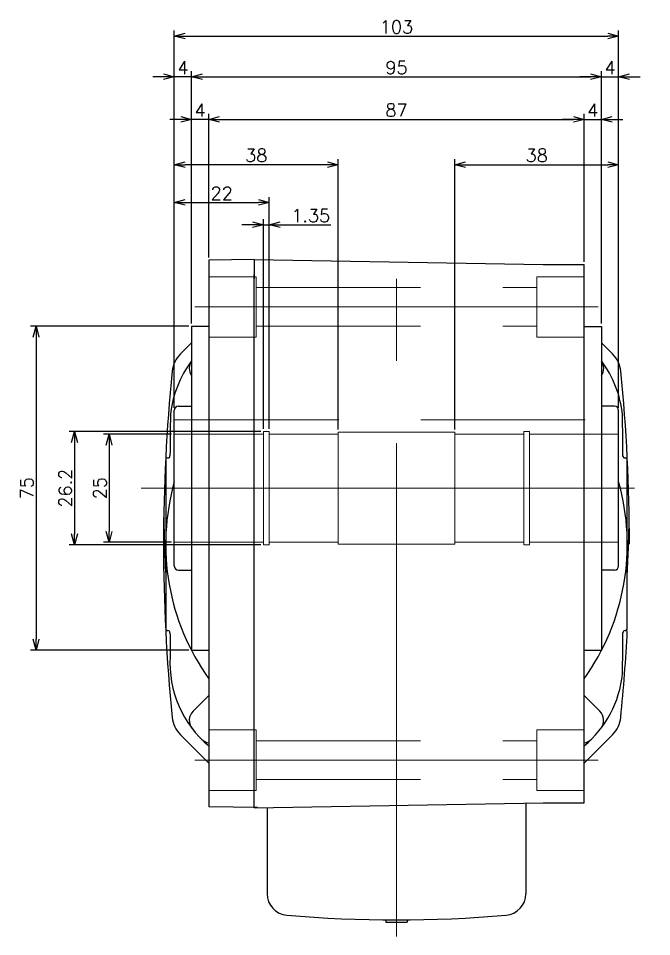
# Model space of a CAD drawing. Header units: millimetres. Extents: x -16130 to 36813, y -8099 to 27484.
# Drawn here: x 22702 to 22848.8, y 16259.3 to 16472.1 of the extents above; entities that cross this region are included whole.
import ezdxf

# ---------------------------------------------------------------- set-up
doc = ezdxf.new("R2010")
doc.units = ezdxf.units.MM
doc.header["$LTSCALE"] = 6
doc.header["$PDMODE"] = 99
doc.header["$PDSIZE"] = 1
doc.linetypes.add('CENTER2', pattern=[28.575, 19.05, -3.175, 3.175, -3.175])
doc.linetypes.add('HIDDEN', pattern=[9.525, 6.35, -3.175])
for name, color, linetype, lineweight in [('04_HIDDEN', 2, 'HIDDEN', 13), ('05_CENTER', 4, 'CENTER2', 13), ('08_DIM', 3, 'Continuous', 13)]:
    doc.layers.add(name, color=color, linetype=linetype, lineweight=lineweight)
doc.styles.add('KSS_TXT', font='txt.shx', dxfattribs={"bigfont": 'extfont2.shx'})
doc.dimstyles.new('KSS_DIM', dxfattribs={"dimtxt": 3, "dimasz": 2.5, "dimexe": 1.25, "dimexo": 0.625, "dimtad": 1, "dimdsep": 46, "dimtxsty": 'KSS_TXT', "dimblk": 'OPEN30', "dimcen": 0, "dimazin": 2, "dimtfac": 0.75, "dimtmove": 0, "dimatfit": 3, "dimldrblk": 'OPEN30', "dimfxl": 1, "dimtolj": 1, "dimarcsym": 0})

# ---------------------------------------------------------------- blocks, each defined once
blk = doc.blocks.new('_Open30')
at = {"color": 0, "linetype": 'ByBlock', "lineweight": -2}
for p, q in [((-1, 0.268), (0, 0)), ((0, 0), (-1, -0.268)), ((0, 0), (-1, 0))]:
    blk.add_line(p, q, dxfattribs=at)
blk = doc.blocks.new('*D3422')
at = {"layer": '08_DIM', "color": 0, "lineweight": -2, "transparency": 16777216}
for p, q in [((22738.14, 16381.84), (22738.14, 16439.41)), ((22776.14, 16376.84), (22776.14, 16439.41)), ((22773.64, 16438.16), (22740.64, 16438.16))]:
    blk.add_line(p, q, dxfattribs=at)
at = {"layer": 'Defpoints', "color": 0, "transparency": 16777216}
for p in [(22738.14, 16438.16), (22738.14, 16381.21), (22776.14, 16376.21)]:
    blk.add_point(p, dxfattribs=at)
at = {"layer": '08_DIM', "color": 0, "lineweight": -2, "transparency": 16777216, "xscale": 2.5, "yscale": 2.5, "zscale": 2.5, "rotation": 180}
blk.add_blockref('_Open30', (22738.14, 16438.16), dxfattribs=at)
at = {"layer": '08_DIM', "color": 0, "lineweight": -2, "transparency": 16777216, "xscale": 2.5, "yscale": 2.5, "zscale": 2.5}
blk.add_blockref('_Open30', (22776.14, 16438.16), dxfattribs=at)
at = {"layer": '08_DIM', "color": 0, "transparency": 16777216, "insert": (22757.14, 16440.29), "char_height": 3, "attachment_point": 5, "style": 'KSS_TXT'}
blk.add_mtext('\\A1;38', dxfattribs=at)
blk = doc.blocks.new('*D3423')
at = {"layer": '08_DIM', "color": 0, "lineweight": -2, "transparency": 16777216}
for p, q in [((22803.14, 16376.84), (22803.14, 16439.41)), ((22841.14, 16381.84), (22841.14, 16439.41)), ((22805.64, 16438.16), (22838.64, 16438.16))]:
    blk.add_line(p, q, dxfattribs=at)
at = {"layer": 'Defpoints', "color": 0, "transparency": 16777216}
for p in [(22841.14, 16438.16), (22841.14, 16381.21), (22803.14, 16376.21)]:
    blk.add_point(p, dxfattribs=at)
at = {"layer": '08_DIM', "color": 0, "lineweight": -2, "transparency": 16777216, "xscale": 2.5, "yscale": 2.5, "zscale": 2.5, "rotation": 180}
blk.add_blockref('_Open30', (22803.14, 16438.16), dxfattribs=at)
at = {"layer": '08_DIM', "color": 0, "lineweight": -2, "transparency": 16777216, "xscale": 2.5, "yscale": 2.5, "zscale": 2.5}
blk.add_blockref('_Open30', (22841.14, 16438.16), dxfattribs=at)
at = {"layer": '08_DIM', "color": 0, "transparency": 16777216, "insert": (22822.14, 16440.29), "char_height": 3, "attachment_point": 5, "style": 'KSS_TXT'}
blk.add_mtext('\\A1;38', dxfattribs=at)
blk = doc.blocks.new('*D3424')
at = {"layer": '08_DIM', "color": 0, "lineweight": -2, "transparency": 16777216}
for p, q in [((22738.14, 16381.84), (22738.14, 16430.66)), ((22760.14, 16376.94), (22760.14, 16430.66)), ((22740.64, 16429.41), (22757.64, 16429.41))]:
    blk.add_line(p, q, dxfattribs=at)
at = {"layer": 'Defpoints', "color": 0, "transparency": 16777216}
for p in [(22760.14, 16429.41), (22738.14, 16381.21), (22760.14, 16376.31)]:
    blk.add_point(p, dxfattribs=at)
at = {"layer": '08_DIM', "color": 0, "lineweight": -2, "transparency": 16777216, "xscale": 2.5, "yscale": 2.5, "zscale": 2.5, "rotation": 180}
blk.add_blockref('_Open30', (22738.14, 16429.41), dxfattribs=at)
at = {"layer": '08_DIM', "color": 0, "lineweight": -2, "transparency": 16777216, "xscale": 2.5, "yscale": 2.5, "zscale": 2.5}
blk.add_blockref('_Open30', (22760.14, 16429.41), dxfattribs=at)
at = {"layer": '08_DIM', "color": 0, "transparency": 16777216, "insert": (22749.14, 16431.53), "char_height": 3, "attachment_point": 5, "style": 'KSS_TXT'}
blk.add_mtext('\\A1;22', dxfattribs=at)
blk = doc.blocks.new('*D3425')
at = {"layer": '08_DIM', "color": 0, "lineweight": -2, "transparency": 16777216}
for p, q in [((22756.29, 16424.25), (22753.79, 16424.25)), ((22758.79, 16376.94), (22758.79, 16425.5)), ((22758.79, 16424.25), (22760.14, 16424.25)), ((22760.14, 16376.94), (22760.14, 16425.5)), ((22762.64, 16424.25), (22774.39, 16424.25))]:
    blk.add_line(p, q, dxfattribs=at)
at = {"layer": 'Defpoints', "color": 0, "transparency": 16777216}
for p in [(22760.14, 16424.25), (22758.79, 16376.31), (22760.14, 16376.31)]:
    blk.add_point(p, dxfattribs=at)
at = {"layer": '08_DIM', "color": 0, "lineweight": -2, "transparency": 16777216, "xscale": 2.5, "yscale": 2.5, "zscale": 2.5}
blk.add_blockref('_Open30', (22758.79, 16424.25), dxfattribs=at)
at = {"layer": '08_DIM', "color": 0, "lineweight": -2, "transparency": 16777216, "xscale": 2.5, "yscale": 2.5, "zscale": 2.5, "rotation": 180}
blk.add_blockref('_Open30', (22760.14, 16424.25), dxfattribs=at)
at = {"layer": '08_DIM', "color": 0, "transparency": 16777216, "insert": (22769.77, 16426.37), "char_height": 3, "attachment_point": 5, "style": 'KSS_TXT'}
blk.add_mtext('\\A1;1.35', dxfattribs=at)
blk = doc.blocks.new('*D3426')
at = {"layer": '08_DIM', "color": 0, "lineweight": -2, "transparency": 16777216}
for p, q in [((22737.52, 16375.71), (22721.76, 16375.71)), ((22723.01, 16373.21), (22723.01, 16353.21)), ((22737.52, 16350.71), (22721.76, 16350.71))]:
    blk.add_line(p, q, dxfattribs=at)
at = {"layer": 'Defpoints', "color": 0, "transparency": 16777216}
for p in [(22738.14, 16375.71), (22723.01, 16350.71), (22738.14, 16350.71)]:
    blk.add_point(p, dxfattribs=at)
at = {"layer": '08_DIM', "color": 0, "lineweight": -2, "transparency": 16777216, "xscale": 2.5, "yscale": 2.5, "zscale": 2.5}
for p, rotation in [((22723.01, 16375.71), 90), ((22723.01, 16350.71), 270)]:
    blk.add_blockref('_Open30', p, dxfattribs=dict(at, rotation=rotation))
at = {"layer": '08_DIM', "color": 0, "transparency": 16777216, "insert": (22720.89, 16363.21), "char_height": 3, "attachment_point": 5, "rotation": 90, "style": 'KSS_TXT'}
blk.add_mtext('\\A1;25', dxfattribs=at)
blk = doc.blocks.new('*D3427')
at = {"layer": '08_DIM', "color": 0, "lineweight": -2, "transparency": 16777216}
for p, q in [((22758.17, 16376.31), (22713.76, 16376.31)), ((22715.01, 16373.81), (22715.01, 16352.61)), ((22758.17, 16350.11), (22713.76, 16350.11))]:
    blk.add_line(p, q, dxfattribs=at)
at = {"layer": 'Defpoints', "color": 0, "transparency": 16777216}
for p in [(22758.79, 16376.31), (22715.01, 16350.11), (22758.79, 16350.11)]:
    blk.add_point(p, dxfattribs=at)
at = {"layer": '08_DIM', "color": 0, "lineweight": -2, "transparency": 16777216, "xscale": 2.5, "yscale": 2.5, "zscale": 2.5}
for p, rotation in [((22715.01, 16376.31), 90), ((22715.01, 16350.11), 270)]:
    blk.add_blockref('_Open30', p, dxfattribs=dict(at, rotation=rotation))
at = {"layer": '08_DIM', "color": 0, "transparency": 16777216, "insert": (22712.89, 16363.21), "char_height": 3, "attachment_point": 5, "rotation": 90, "style": 'KSS_TXT'}
blk.add_mtext('\\A1;26.2', dxfattribs=at)
blk = doc.blocks.new('*D3430')
at = {"layer": '08_DIM', "color": 0, "lineweight": -2, "transparency": 16777216}
for p, q in [((22742.14, 16401.34), (22742.14, 16449.91)), ((22746.14, 16416.65), (22746.14, 16449.91)), ((22739.64, 16448.66), (22737.14, 16448.66)), ((22746.14, 16448.66), (22742.14, 16448.66)), ((22748.64, 16448.66), (22751.14, 16448.66))]:
    blk.add_line(p, q, dxfattribs=at)
at = {"layer": 'Defpoints', "color": 0, "transparency": 16777216}
for p in [(22742.14, 16448.66), (22746.14, 16416.02), (22742.14, 16400.71)]:
    blk.add_point(p, dxfattribs=at)
at = {"layer": '08_DIM', "color": 0, "lineweight": -2, "transparency": 16777216, "xscale": 2.5, "yscale": 2.5, "zscale": 2.5}
blk.add_blockref('_Open30', (22742.14, 16448.66), dxfattribs=at)
at = {"layer": '08_DIM', "color": 0, "lineweight": -2, "transparency": 16777216, "xscale": 2.5, "yscale": 2.5, "zscale": 2.5, "rotation": 180}
blk.add_blockref('_Open30', (22746.14, 16448.66), dxfattribs=at)
at = {"layer": '08_DIM', "color": 0, "transparency": 16777216, "insert": (22744.14, 16450.78), "char_height": 3, "attachment_point": 5, "style": 'KSS_TXT'}
blk.add_mtext('\\A1;4', dxfattribs=at)
blk = doc.blocks.new('*D3431')
at = {"layer": '08_DIM', "color": 0, "lineweight": -2, "transparency": 16777216}
for p, q in [((22735.64, 16458.54), (22733.14, 16458.54)), ((22738.14, 16381.84), (22738.14, 16459.79)), ((22742.14, 16458.54), (22738.14, 16458.54)), ((22742.14, 16401.34), (22742.14, 16459.79)), ((22744.64, 16458.54), (22747.14, 16458.54))]:
    blk.add_line(p, q, dxfattribs=at)
at = {"layer": 'Defpoints', "color": 0, "transparency": 16777216}
for p in [(22738.14, 16458.54), (22742.14, 16400.71), (22738.14, 16381.21)]:
    blk.add_point(p, dxfattribs=at)
at = {"layer": '08_DIM', "color": 0, "lineweight": -2, "transparency": 16777216, "xscale": 2.5, "yscale": 2.5, "zscale": 2.5}
blk.add_blockref('_Open30', (22738.14, 16458.54), dxfattribs=at)
at = {"layer": '08_DIM', "color": 0, "lineweight": -2, "transparency": 16777216, "xscale": 2.5, "yscale": 2.5, "zscale": 2.5, "rotation": 180}
blk.add_blockref('_Open30', (22742.14, 16458.54), dxfattribs=at)
at = {"layer": '08_DIM', "color": 0, "transparency": 16777216, "insert": (22740.14, 16460.66), "char_height": 3, "attachment_point": 5, "style": 'KSS_TXT'}
blk.add_mtext('\\A1;4', dxfattribs=at)
blk = doc.blocks.new('*D3432')
at = {"layer": '08_DIM', "color": 0, "lineweight": -2, "transparency": 16777216}
for p, q in [((22742.14, 16401.34), (22742.14, 16459.79)), ((22744.64, 16458.54), (22834.64, 16458.54)), ((22837.14, 16401.33), (22837.14, 16459.79))]:
    blk.add_line(p, q, dxfattribs=at)
at = {"layer": 'Defpoints', "color": 0, "transparency": 16777216}
for p in [(22837.14, 16458.54), (22742.14, 16400.71), (22837.14, 16400.71)]:
    blk.add_point(p, dxfattribs=at)
at = {"layer": '08_DIM', "color": 0, "lineweight": -2, "transparency": 16777216, "xscale": 2.5, "yscale": 2.5, "zscale": 2.5, "rotation": 180}
blk.add_blockref('_Open30', (22742.14, 16458.54), dxfattribs=at)
at = {"layer": '08_DIM', "color": 0, "lineweight": -2, "transparency": 16777216, "xscale": 2.5, "yscale": 2.5, "zscale": 2.5}
blk.add_blockref('_Open30', (22837.14, 16458.54), dxfattribs=at)
at = {"layer": '08_DIM', "color": 0, "transparency": 16777216, "insert": (22789.64, 16460.66), "char_height": 3, "attachment_point": 5, "style": 'KSS_TXT'}
blk.add_mtext('\\A1;95', dxfattribs=at)
blk = doc.blocks.new('*D3433')
at = {"layer": '08_DIM', "color": 0, "lineweight": -2, "transparency": 16777216}
for p, q in [((22834.64, 16458.54), (22832.14, 16458.54)), ((22837.14, 16401.33), (22837.14, 16459.79)), ((22837.14, 16458.54), (22841.14, 16458.54)), ((22841.14, 16381.84), (22841.14, 16459.79)), ((22843.64, 16458.54), (22846.14, 16458.54))]:
    blk.add_line(p, q, dxfattribs=at)
at = {"layer": 'Defpoints', "color": 0, "transparency": 16777216}
for p in [(22841.14, 16458.54), (22837.14, 16400.71), (22841.14, 16381.21)]:
    blk.add_point(p, dxfattribs=at)
at = {"layer": '08_DIM', "color": 0, "lineweight": -2, "transparency": 16777216, "xscale": 2.5, "yscale": 2.5, "zscale": 2.5}
blk.add_blockref('_Open30', (22837.14, 16458.54), dxfattribs=at)
at = {"layer": '08_DIM', "color": 0, "lineweight": -2, "transparency": 16777216, "xscale": 2.5, "yscale": 2.5, "zscale": 2.5, "rotation": 180}
blk.add_blockref('_Open30', (22841.14, 16458.54), dxfattribs=at)
at = {"layer": '08_DIM', "color": 0, "transparency": 16777216, "insert": (22839.14, 16460.66), "char_height": 3, "attachment_point": 5, "style": 'KSS_TXT'}
blk.add_mtext('\\A1;4', dxfattribs=at)
blk = doc.blocks.new('*D3434')
at = {"layer": '08_DIM', "color": 0, "lineweight": -2, "transparency": 16777216}
for p, q in [((22746.14, 16416.65), (22746.14, 16449.91)), ((22833.14, 16415.67), (22833.14, 16449.91)), ((22748.64, 16448.66), (22830.64, 16448.66))]:
    blk.add_line(p, q, dxfattribs=at)
at = {"layer": 'Defpoints', "color": 0, "transparency": 16777216}
for p in [(22833.14, 16448.66), (22746.14, 16416.02), (22833.14, 16415.04)]:
    blk.add_point(p, dxfattribs=at)
at = {"layer": '08_DIM', "color": 0, "lineweight": -2, "transparency": 16777216, "xscale": 2.5, "yscale": 2.5, "zscale": 2.5, "rotation": 180}
blk.add_blockref('_Open30', (22746.14, 16448.66), dxfattribs=at)
at = {"layer": '08_DIM', "color": 0, "lineweight": -2, "transparency": 16777216, "xscale": 2.5, "yscale": 2.5, "zscale": 2.5}
blk.add_blockref('_Open30', (22833.14, 16448.66), dxfattribs=at)
at = {"layer": '08_DIM', "color": 0, "transparency": 16777216, "insert": (22789.64, 16450.78), "char_height": 3, "attachment_point": 5, "style": 'KSS_TXT'}
blk.add_mtext('\\A1;87', dxfattribs=at)
blk = doc.blocks.new('*D3435')
at = {"layer": '08_DIM', "color": 0, "lineweight": -2, "transparency": 16777216}
for p, q in [((22833.14, 16415.67), (22833.14, 16449.91)), ((22837.14, 16401.33), (22837.14, 16449.91)), ((22830.64, 16448.66), (22828.14, 16448.66)), ((22833.14, 16448.66), (22837.14, 16448.66)), ((22839.64, 16448.66), (22842.14, 16448.66))]:
    blk.add_line(p, q, dxfattribs=at)
at = {"layer": 'Defpoints', "color": 0, "transparency": 16777216}
for p in [(22837.14, 16448.66), (22833.14, 16415.04), (22837.14, 16400.71)]:
    blk.add_point(p, dxfattribs=at)
at = {"layer": '08_DIM', "color": 0, "lineweight": -2, "transparency": 16777216, "xscale": 2.5, "yscale": 2.5, "zscale": 2.5}
blk.add_blockref('_Open30', (22833.14, 16448.66), dxfattribs=at)
at = {"layer": '08_DIM', "color": 0, "lineweight": -2, "transparency": 16777216, "xscale": 2.5, "yscale": 2.5, "zscale": 2.5, "rotation": 180}
blk.add_blockref('_Open30', (22837.14, 16448.66), dxfattribs=at)
at = {"layer": '08_DIM', "color": 0, "transparency": 16777216, "insert": (22835.14, 16450.78), "char_height": 3, "attachment_point": 5, "style": 'KSS_TXT'}
blk.add_mtext('\\A1;4', dxfattribs=at)
blk = doc.blocks.new('*D3436')
at = {"layer": '08_DIM', "color": 0, "lineweight": -2, "transparency": 16777216}
for p, q in [((22738.14, 16381.84), (22738.14, 16469.21)), ((22841.14, 16381.84), (22841.14, 16469.21)), ((22740.64, 16467.96), (22838.64, 16467.96))]:
    blk.add_line(p, q, dxfattribs=at)
at = {"layer": 'Defpoints', "color": 0, "transparency": 16777216}
for p in [(22841.14, 16467.96), (22738.14, 16381.21), (22841.14, 16381.21)]:
    blk.add_point(p, dxfattribs=at)
at = {"layer": '08_DIM', "color": 0, "lineweight": -2, "transparency": 16777216, "xscale": 2.5, "yscale": 2.5, "zscale": 2.5, "rotation": 180}
blk.add_blockref('_Open30', (22738.14, 16467.96), dxfattribs=at)
at = {"layer": '08_DIM', "color": 0, "lineweight": -2, "transparency": 16777216, "xscale": 2.5, "yscale": 2.5, "zscale": 2.5}
blk.add_blockref('_Open30', (22841.14, 16467.96), dxfattribs=at)
at = {"layer": '08_DIM', "color": 0, "transparency": 16777216, "insert": (22789.64, 16470.08), "char_height": 3, "attachment_point": 5, "style": 'KSS_TXT'}
blk.add_mtext('\\A1;103', dxfattribs=at)
blk = doc.blocks.new('GM-SHYF-RH 0.2kW、1／30、200V、60Hzc')
at = {"color": 0}
for p, q in [((18.5, 52.99), (8, 52.81)), ((8, 52.81), (8, -73.81)), ((18.5, 53.01), (18.5, 48.5)), ((18.5, 53), (85.5, 51.83)), ((85.5, 51.83), (95, 51.83)), ((95, -59.28), (95, 51.83)), ((18.5, -64.89), (18.5, 49.51)), ((4, 37.5), (4, -37.5)), ((4, 37.5), (8, 37.5)), ((95, 37.49), (99, 37.49)), ((99, 37.49), (99, -37.49)), ((4, 33.69), (1.41, 31.1)), ((99, 33.69), (101.59, 31.1)), ((0, -18), (0, 18)), ((1, 19), (4, 19)), ((102, 19), (99, 19)), ((103, -18), (103, 18)), ((-2, 6.5), (-2, -32.5)), ((105, -32.5), (105, 7.01)), ((1, -19), (4, -19)), ((102, -19), (99, -19)), ((4, -37.5), (8, -37.5)), ((95, -37.49), (99, -37.49)), ((8, -48.01), (4.35, -51.67)), ((95, -48.01), (98.65, -51.67)), ((8, -63.69), (1.41, -57.1)), ((95, -63.69), (101.59, -57.1)), ((95, -72.85), (95, -59.28)), ((18.5, -74.02), (18.5, -64.89)), ((18.5, -74.02), (18.5, -69.51)), ((19.25, -74), (8, -73.81)), ((18.5, -74.02), (85.5, -72.85)), ((21.5, -73.97), (21.5, -93.94)), ((81.5, -72.92), (81.5, -93.94)), ((85.5, -72.85), (95, -72.85)), ((49, -99.99), (49, -100.5)), ((49, -100.5), (54, -100.5)), ((54, -99.99), (54, -100.5))]:
    blk.add_line(p, q, dxfattribs=at)
for centre, radius, start, end in [((6.08, 26.43), 6.6, 135, 174.2563), ((96.92, 26.43), 6.6, 5.7437, 45), ((24, 14.5), 25, 143.1301, 174.2698), ((6.47, 27.79), 3, 145.3407, 214.6593), ((96.53, 27.79), 3, 325.3407, 34.6593), ((79, 14.5), 25, 5.7302, 36.8699), ((398.1, -13), 400.6, 174.2563, 180), ((-295.1, -13), 400.6, 0, 5.7437), ((1, 18), 1, 90, 180), ((102, 18), 1, 0, 90), ((399, 7), 400, 178.568, 179.9285), ((-296, 7), 400, 0.053, 1.432), ((-1.5, 6.5), 0.5, 90, 180), ((-1.5, 7.5), 0.5, 270, 0), ((104.5, 7.5), 0.5, 180, 270), ((104.5, 6.5), 0.5, 0, 90), ((51.5, -13), 53.5, 164.2841, 215.6016), ((51.5, -13), 53.5, 324.3984, 15.7159), ((398.1, -13), 400.6, 179.0703, 180), ((398.1, 0), 400.6, 180.9297, 182.8629), ((-295.1, 0), 400.6, 357.1371, 359.0703), ((398.1, -13), 400.6, 180, 185.7437), ((1, -18), 1, 180, 270), ((102, -18), 1, 270, 0), ((-1.5, -32.5), 0.5, 180, 270), ((-1.5, -33.5), 0.5, 0, 90), ((399, -33), 400, 180.0715, 180.8595), ((-295.1, -13), 400.6, 354.2563, 357.1371), ((-296, -33), 400, 358.568, 359.9285), ((104.5, -33.5), 0.5, 90, 180), ((104.5, -32.5), 0.5, 270, 0), ((24, -40.5), 25, 176.5614, 230.2082), ((79, -40.5), 25, 309.7918, 354.2698), ((6.08, -52.43), 6.6, 185.7437, 225), ((6.47, -53.79), 3, 135, 217.1625), ((96.53, -53.79), 3, 322.8375, 45), ((96.92, -52.43), 6.6, 315, 354.2563), ((8.41, -56.02), 3, 224.8696, 262.1781), ((94.59, -56.02), 3, 277.8219, 315.1304), ((26.5, -93.94), 5, 180, 265.1386), ((76.5, -93.94), 5, 274.8614, 0), ((51.5, 200), 300, 265.1386, 274.8614)]:
    blk.add_arc(centre, radius, start, end, dxfattribs=at)
at = {"layer": '04_HIDDEN', "color": 0}
for p, q in [((8, 49), (19, 49)), ((19, 35), (19, 49)), ((84, 35), (84, 49)), ((95, 49), (84, 49)), ((19, 46.5), (84, 46.5)), ((19, 37.5), (84, 37.5)), ((8, 35), (19, 35)), ((95, 35), (84, 35)), ((0, 15.8), (103, 15.8)), ((20.65, 13.1), (22, 13.1)), ((20.65, -13.1), (20.65, 13.1)), ((22, -13.1), (22, 13.1)), ((38, -13), (38, 13)), ((38, 13), (65, 13)), ((65, -13), (65, 13)), ((82.35, 13.1), (81, 13.1)), ((81, -13.1), (81, 13.1)), ((82.35, -13.1), (82.35, 13.1)), ((0, 12.5), (20.65, 12.5)), ((22, 12.5), (38, 12.5)), ((65, 12.5), (81, 12.5)), ((82.35, 12.5), (103, 12.5)), ((0, -12.5), (20.65, -12.5)), ((22, -12.5), (38, -12.5)), ((65, -12.5), (81, -12.5)), ((82.35, -12.5), (103, -12.5)), ((20.65, -13.1), (22, -13.1)), ((38, -13), (65, -13)), ((82.35, -13.1), (81, -13.1)), ((8, -56), (19, -56)), ((19, -70), (19, -56)), ((95, -56), (84, -56)), ((84, -70), (84, -56)), ((19, -58.5), (84, -58.5)), ((19, -67.5), (84, -67.5)), ((8, -70), (19, -70)), ((95, -70), (84, -70))]:
    blk.add_line(p, q, dxfattribs=at)
at = {"layer": '05_CENTER', "color": 0}
for p, q in [((51.5, -103.88), (51.5, 55.94)), ((4.75, 42), (98.25, 42)), ((-7.65, 0), (110.65, 0)), ((4.75, -63), (98.25, -63))]:
    blk.add_line(p, q, dxfattribs=at)
blk = doc.blocks.new('*D3595')
at = {"layer": '08_DIM', "color": 0, "lineweight": -2, "transparency": 16777216}
for p, q in [((22741.52, 16400.71), (22704.84, 16400.71)), ((22706.09, 16398.21), (22706.09, 16328.21)), ((22741.52, 16325.71), (22704.84, 16325.71))]:
    blk.add_line(p, q, dxfattribs=at)
at = {"layer": 'Defpoints', "color": 0, "transparency": 16777216}
for p in [(22742.14, 16400.71), (22706.09, 16325.71), (22742.14, 16325.71)]:
    blk.add_point(p, dxfattribs=at)
at = {"layer": '08_DIM', "color": 0, "lineweight": -2, "transparency": 16777216, "xscale": 2.5, "yscale": 2.5, "zscale": 2.5}
for p, rotation in [((22706.09, 16400.71), 90), ((22706.09, 16325.71), 270)]:
    blk.add_blockref('_Open30', p, dxfattribs=dict(at, rotation=rotation))
at = {"layer": '08_DIM', "color": 0, "transparency": 16777216, "insert": (22703.96, 16363.21), "char_height": 3, "attachment_point": 5, "rotation": 90, "style": 'KSS_TXT'}
blk.add_mtext('\\A1;75', dxfattribs=at)

msp = doc.modelspace()

# ---------------------------------------------------------------- block references
at = {"color": 4}
msp.add_blockref('GM-SHYF-RH 0.2kW、1／30、200V、60Hzc', (22738.14041, 16363.2141), dxfattribs=at)

# ---------------------------------------------------------------- dimensions: what is measured, and where the dimension line sits
at = {"layer": '08_DIM'}
for base, p1, p2, picture, middle in [((22841.14041, 16467.95771), (22738.14041, 16381.2141), (22841.14041, 16381.2141), '*D3436', (22789.64041, 16470.08271)), ((22738.14041, 16458.53677), (22742.14041, 16400.7141), (22738.14041, 16381.2141), '*D3431', (22740.14041, 16460.66177)), ((22837.14041, 16458.53677), (22742.14041, 16400.7141), (22837.14041, 16400.70537), '*D3432', (22789.64041, 16460.66385)), ((22841.14041, 16458.53677), (22837.14041, 16400.70537), (22841.14041, 16381.2141), '*D3433', (22839.14041, 16460.66177)), ((22742.14041, 16448.65502), (22746.14041, 16416.02209), (22742.14041, 16400.7141), '*D3430', (22744.14041, 16450.78002)), ((22833.14041, 16448.65502), (22746.14041, 16416.02209), (22833.14041, 16415.04461), '*D3434', (22789.64041, 16450.78002)), ((22837.14041, 16448.65502), (22833.14041, 16415.04461), (22837.14041, 16400.70537), '*D3435', (22835.14041, 16450.78002)), ((22738.14041, 16438.16293), (22776.14041, 16376.2141), (22738.14041, 16381.2141), '*D3422', (22757.14041, 16440.28793)), ((22841.14041, 16438.16293), (22803.14041, 16376.2141), (22841.14041, 16381.2141), '*D3423', (22822.14041, 16440.28793)), ((22760.14041, 16429.4074), (22738.14041, 16381.2141), (22760.14041, 16376.3141), '*D3424', (22749.14041, 16431.5324)), ((22760.14041, 16424.24512), (22758.79041, 16376.3141), (22760.14041, 16376.3141), '*D3425', (22769.76541, 16426.3722))]:
    dim = msp.add_linear_dim(base=base, p1=p1, p2=p2, dimstyle='KSS_DIM', dxfattribs=at)
    dim.commit()
    dim.dimension.update_dxf_attribs({"geometry": picture, "text_midpoint": middle})
for base, p1, p2, picture, middle in [((22706.08618, 16325.7141), (22742.14041, 16400.7141), (22742.14041, 16325.7141), '*D3595', (22703.9591, 16363.2141)), ((22715.01224, 16350.1141), (22758.79041, 16376.3141), (22758.79041, 16350.1141), '*D3427', (22712.88724, 16363.2141)), ((22723.01319, 16350.7141), (22738.14041, 16375.7141), (22738.14041, 16350.7141), '*D3426', (22720.8861, 16363.2141))]:
    dim = msp.add_linear_dim(base=base, p1=p1, p2=p2, angle=90, dimstyle='KSS_DIM', dxfattribs=at)
    dim.commit()
    dim.dimension.update_dxf_attribs({"geometry": picture, "text_midpoint": middle})

doc.saveas('drawing.dxf')
